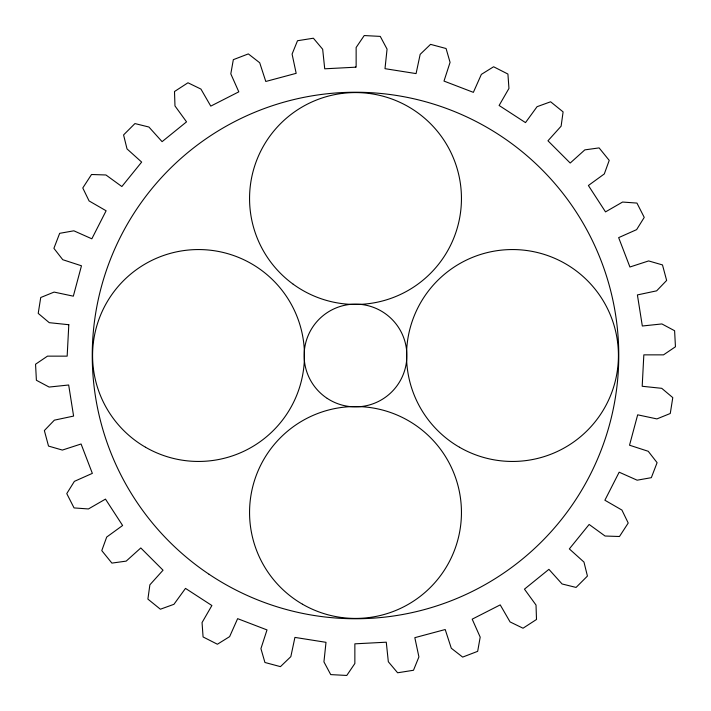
<?xml version="1.0" encoding="UTF-8"?>
<svg xmlns="http://www.w3.org/2000/svg" width="711" height="711" viewBox="0 0 711 711"><rect width="100%" height="100%" fill="white"/><g stroke="black" fill="none" stroke-linecap="round" stroke-linejoin="round"><path stroke-width="1.07" d="M355.5 66.558L355.5 67.198M68.807 324.723L67.163 356.14L47.486 356.14L35.55 364.228L36.394 380.269L49.112 387.06L68.674 384.998L73.597 416.077L54.356 420.165L44.358 430.555L48.517 446.073L62.364 450.072L81.081 443.993L92.35 473.366L74.379 481.365L66.763 493.603L74.051 507.921L88.431 508.952L105.477 499.113L122.612 525.5L106.694 537.063L101.78 550.616L111.894 563.103L126.176 561.121L140.796 547.959L163.041 570.204L149.879 584.824L147.897 599.106L160.384 609.22L173.937 604.306L185.5 588.388L211.887 605.523L202.048 622.569L203.079 636.949L217.397 644.237L229.635 636.621L237.634 618.65L267.007 629.919L260.928 648.636L264.927 662.483L280.445 666.642L290.835 656.644L294.923 637.403L326.002 642.326L323.94 661.888L330.731 674.606L346.772 675.45L354.86 663.514L354.86 643.837L386.277 642.193L388.33 661.754L397.618 672.784L413.491 670.269L418.912 656.911L414.824 637.669L445.21 629.528L451.289 648.236L462.665 657.097L477.668 651.338L480.192 637.145L472.193 619.165L500.224 604.883L510.063 621.921L523.029 628.222L536.503 619.477L536.023 605.061L524.46 589.143L548.91 569.342L562.081 583.971L576.07 587.428L587.428 576.07L583.971 562.081L569.342 548.91L589.143 524.46L605.061 536.023L619.477 536.503L628.222 523.029L621.921 510.063L604.883 500.224L619.165 472.193L637.145 480.192L651.338 477.668L657.097 462.665L648.236 451.289L629.528 445.21L637.669 414.824L656.911 418.912L670.269 413.491L672.784 397.618L661.754 388.33L642.193 386.277L643.837 354.86L663.514 354.86L675.45 346.772L674.606 330.731L661.888 323.94L642.326 326.002L637.403 294.923L656.644 290.835L666.642 280.445L662.483 264.927L648.636 260.928L629.919 267.007L618.65 237.634L636.621 229.635L644.237 217.397L636.949 203.079L622.569 202.048L605.523 211.887L588.388 185.5L604.306 173.937L609.22 160.384L599.106 147.897L584.824 149.879L570.204 163.041L547.959 140.796L561.121 126.176L563.103 111.894L550.616 101.78L537.063 106.694L525.5 122.612L499.113 105.477L508.952 88.431L507.921 74.051L493.603 66.763L481.365 74.379L473.366 92.35L443.993 81.081L450.072 62.364L446.073 48.517L430.555 44.358L420.165 54.356L416.077 73.597L384.998 68.674L387.06 49.112L380.269 36.394L364.228 35.55L356.14 47.486L356.14 67.163L324.723 68.807L322.67 49.246L313.382 38.216L297.509 40.731L292.088 54.089L296.176 73.331L265.79 81.472L259.711 62.764L248.335 53.903L233.332 59.662L230.808 73.855L238.807 91.835L210.776 106.117L200.937 89.079L187.971 82.778L174.497 91.523L174.977 105.939L186.54 121.857L162.09 141.658L148.919 127.029L134.93 123.572L123.572 134.93L127.029 148.919L141.658 162.09L121.857 186.54L105.939 174.977L91.523 174.497L82.778 187.971L89.079 200.937L106.117 210.776L91.835 238.807L73.855 230.808L59.662 233.332L53.903 248.335L62.764 259.711L81.472 265.79L73.331 296.176L54.089 292.088L40.731 297.509L38.216 313.382L49.246 322.67L68.807 324.723M293.225 284.231A105.948 105.948 0 0 0 460.87 209.594A105.948 105.948 0 0 0 312.405 101.735A105.948 105.948 0 0 0 293.225 284.231M459.502 447.255A105.948 105.948 0 0 0 618.428 355.5A105.948 105.948 0 0 0 459.502 263.745A105.948 105.948 0 0 0 459.502 447.255M302.531 604.234A105.948 105.948 0 0 0 461.448 512.48A105.948 105.948 0 0 0 302.531 420.725A105.948 105.948 0 0 0 302.531 604.234M145.551 447.255A105.948 105.948 0 0 0 304.468 355.5A105.948 105.948 0 0 0 145.551 263.745A105.948 105.948 0 0 0 145.551 447.255M209.07 574.275A263.266 263.266 0 0 0 618.188 372.928A263.266 263.266 0 0 0 239.251 119.297A263.266 263.266 0 0 0 209.07 574.275M327.229 398.391A51.37 51.37 0 0 0 406.781 358.54A51.37 51.37 0 0 0 332.49 309.569A51.37 51.37 0 0 0 327.229 398.391"/></g></svg>
